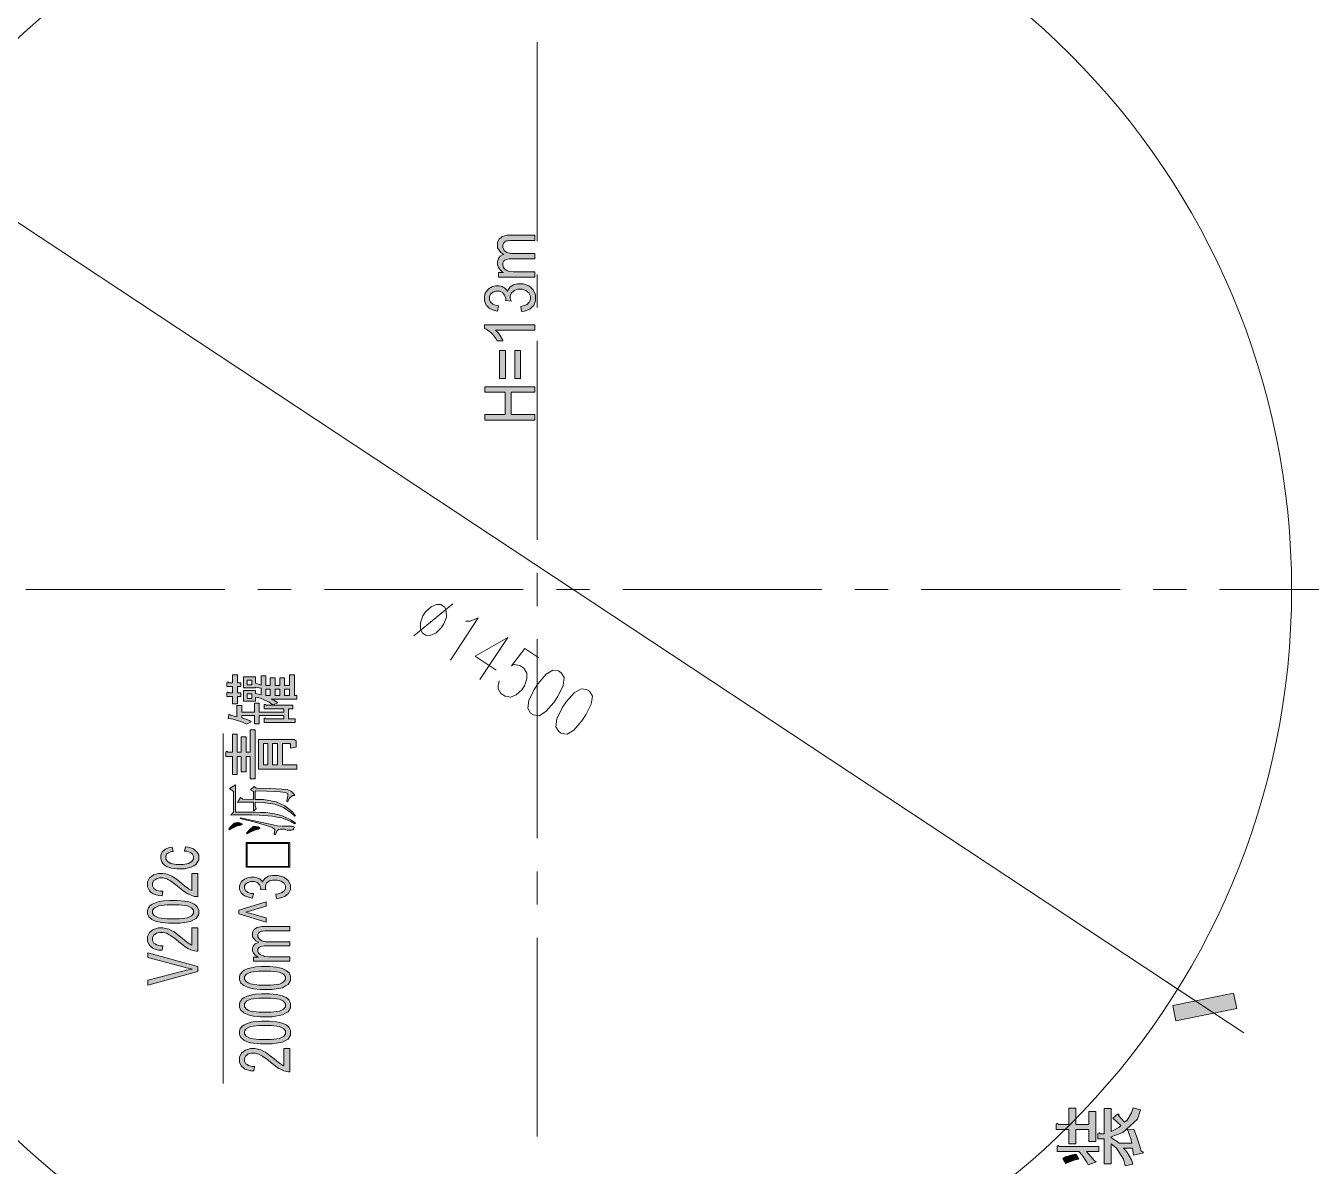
# Model space of a CAD drawing. Header units: millimetres. Extents: x 805 to 6044844, y 120 to 7887884.
# Drawn here: x 5979754 to 5992061, y 7836605 to 7847524 of the extents above; entities that cross this region are included whole.
import ezdxf

# ---------------------------------------------------------------- set-up
doc = ezdxf.new("R2010")
doc.units = ezdxf.units.MM

msp = doc.modelspace()

# ---------------------------------------------------------------- hatches: boundary and pattern name
h = msp.add_hatch(color=0)
h.dxf.hatch_style = 2
h.paths.add_polyline_path([(5984627, 7845117), (5984280, 7845117), (5984280, 7845162), (5984328, 7845162), (5984316, 7845169), (5984295, 7845187), (5984287, 7845199), (5984280, 7845210), (5984272, 7845237), (5984272, 7845252), (5984272, 7845268), (5984280, 7845295), (5984288, 7845305), (5984296, 7845316), (5984318, 7845331), (5984332, 7845335), (5984302, 7845353), (5984272, 7845398), (5984272, 7845427), (5984272, 7845449), (5984286, 7845482), (5984301, 7845494), (5984315, 7845506), (5984359, 7845518), (5984389, 7845518), (5984627, 7845518), (5984627, 7845467), (5984408, 7845467), (5984390, 7845467), (5984365, 7845465), (5984357, 7845463), (5984349, 7845460), (5984337, 7845451), (5984332, 7845445), (5984327, 7845438), (5984323, 7845424), (5984323, 7845415), (5984323, 7845399), (5984335, 7845373), (5984347, 7845363), (5984359, 7845353), (5984398, 7845343), (5984425, 7845343), (5984627, 7845343), (5984627, 7845292), (5984401, 7845292), (5984382, 7845292), (5984352, 7845287), (5984342, 7845280), (5984332, 7845274), (5984323, 7845254), (5984323, 7845240), (5984323, 7845230), (5984329, 7845210), (5984335, 7845201), (5984342, 7845193), (5984361, 7845179), (5984374, 7845175), (5984386, 7845171), (5984423, 7845167), (5984447, 7845167), (5984627, 7845167)])
h = msp.add_hatch(color=0)
h.dxf.hatch_style = 2
h.paths.add_polyline_path([(5984500, 7844787), (5984493, 7844837), (5984517, 7844842), (5984553, 7844856), (5984565, 7844866), (5984575, 7844877), (5984587, 7844902), (5984587, 7844917), (5984587, 7844934), (5984572, 7844965), (5984558, 7844977), (5984543, 7844989), (5984508, 7845001), (5984486, 7845001), (5984466, 7845001), (5984433, 7844990), (5984420, 7844978), (5984406, 7844967), (5984393, 7844939), (5984393, 7844921), (5984393, 7844914), (5984397, 7844896), (5984400, 7844886), (5984348, 7844892), (5984348, 7844894), (5984349, 7844898), (5984349, 7844900), (5984349, 7844916), (5984339, 7844944), (5984329, 7844957), (5984319, 7844970), (5984289, 7844983), (5984269, 7844983), (5984253, 7844983), (5984226, 7844973), (5984215, 7844964), (5984205, 7844954), (5984194, 7844931), (5984194, 7844916), (5984194, 7844901), (5984205, 7844877), (5984216, 7844867), (5984227, 7844858), (5984259, 7844845), (5984280, 7844842), (5984270, 7844792), (5984240, 7844797), (5984194, 7844817), (5984178, 7844834), (5984162, 7844850), (5984145, 7844890), (5984145, 7844915), (5984145, 7844931), (5984154, 7844962), (5984162, 7844976), (5984171, 7844990), (5984194, 7845012), (5984208, 7845019), (5984223, 7845026), (5984254, 7845034), (5984270, 7845034), (5984286, 7845034), (5984314, 7845027), (5984326, 7845020), (5984339, 7845013), (5984360, 7844992), (5984367, 7844978), (5984372, 7844996), (5984392, 7845024), (5984408, 7845034), (5984423, 7845044), (5984462, 7845054), (5984485, 7845054), (5984517, 7845054), (5984570, 7845034), (5984592, 7845015), (5984613, 7844996), (5984635, 7844946), (5984635, 7844917), (5984635, 7844890), (5984617, 7844845), (5984598, 7844828), (5984579, 7844810), (5984530, 7844790)])
h = msp.add_hatch(color=0)
h.dxf.hatch_style = 2
h.paths.add_polyline_path([(5984627, 7844659), (5984627, 7844608), (5984252, 7844608), (5984262, 7844600), (5984282, 7844576), (5984293, 7844561), (5984303, 7844546), (5984318, 7844520), (5984323, 7844508), (5984266, 7844508), (5984254, 7844529), (5984226, 7844566), (5984210, 7844582), (5984193, 7844597), (5984161, 7844620), (5984145, 7844626), (5984145, 7844659)])
h = msp.add_hatch(color=0)
h.dxf.hatch_style = 2
h.paths.add_polyline_path([(5984346, 7844414), (5984346, 7844146), (5984290, 7844146), (5984290, 7844414)])
h = msp.add_hatch(color=0)
h.dxf.hatch_style = 2
h.paths.add_polyline_path([(5984491, 7844414), (5984491, 7844146), (5984436, 7844146), (5984436, 7844414)])
h = msp.add_hatch(color=0)
h.dxf.hatch_style = 2
h.paths.add_polyline_path([(5984627, 7843748), (5984148, 7843748), (5984148, 7843802), (5984345, 7843802), (5984345, 7844015), (5984148, 7844015), (5984148, 7844068), (5984627, 7844068), (5984627, 7844015), (5984401, 7844015), (5984401, 7843802), (5984627, 7843802)])
h = msp.add_hatch(color=0)
h.dxf.hatch_style = 2
h.paths.add_polyline_path([(5981679, 7841199), (5981679, 7841232), (5981681, 7841240), (5981690, 7841241), (5981697, 7841234), (5981735, 7841234), (5981735, 7841308), (5981782, 7841308), (5981782, 7841234), (5981814, 7841234), (5981814, 7841199), (5981782, 7841199), (5981782, 7841136), (5981814, 7841136), (5981814, 7841101), (5981782, 7841101), (5981782, 7841033), (5981735, 7841033), (5981735, 7841101), (5981679, 7841101), (5981679, 7841134), (5981681, 7841142), (5981690, 7841143), (5981697, 7841136), (5981735, 7841136), (5981735, 7841199)])
h = msp.add_hatch(color=0)
h.paths.add_polyline_path([(5982121, 7841021), (5982085, 7841048), (5982001, 7841086), (5981955, 7841097), (5981955, 7841056), (5981838, 7841056), (5981838, 7841158), (5981955, 7841158), (5981955, 7841132), (5982007, 7841117), (5982007, 7841181), (5981955, 7841193), (5981955, 7841185), (5981838, 7841185), (5981838, 7841289), (5981955, 7841289), (5981955, 7841230), (5982007, 7841212), (5982007, 7841300), (5982054, 7841300), (5982054, 7841207), (5982095, 7841207), (5982095, 7841281), (5982142, 7841281), (5982142, 7841207), (5982186, 7841207), (5982186, 7841281), (5982232, 7841281), (5982232, 7841207), (5982279, 7841207), (5982279, 7841310), (5982326, 7841310), (5982326, 7841113), (5982349, 7841113), (5982349, 7841078), (5982104, 7841078), (5982123, 7841069), (5982155, 7841051), (5982168, 7841041)])
h.paths.add_polyline_path([(5982232, 7841172), (5982232, 7841113), (5982279, 7841113), (5982279, 7841172)])
h.paths.add_polyline_path([(5982142, 7841172), (5982142, 7841113), (5982186, 7841113), (5982186, 7841172)])
h.paths.add_polyline_path([(5982054, 7841172), (5982054, 7841113), (5982095, 7841113), (5982095, 7841172)])
h.paths.add_polyline_path([(5981873, 7841260), (5981873, 7841214), (5981919, 7841214), (5981919, 7841260)])
h.paths.add_polyline_path([(5981873, 7841129), (5981873, 7841084), (5981919, 7841084), (5981919, 7841129)])
h = msp.add_hatch(color=0)
h.dxf.hatch_style = 2
h.paths.add_polyline_path([(5981776, 7840908), (5981776, 7841017), (5981823, 7841017), (5981823, 7840953), (5981943, 7840953), (5981943, 7841038), (5981990, 7841038), (5981990, 7840953), (5982224, 7840953), (5982224, 7840984), (5982036, 7840984), (5982036, 7841017), (5982038, 7841025), (5982048, 7841026), (5982057, 7841019), (5982311, 7841019), (5982311, 7840984), (5982270, 7840984), (5982270, 7840888), (5982332, 7840888), (5982332, 7840853), (5982036, 7840853), (5982036, 7840886), (5982038, 7840894), (5982047, 7840895), (5982054, 7840888), (5982224, 7840888), (5982224, 7840919), (5981990, 7840919), (5981990, 7840839), (5981943, 7840839), (5981943, 7840919), (5981823, 7840919), (5981823, 7840898), (5981851, 7840889), (5981895, 7840871), (5981911, 7840861), (5981867, 7840837), (5981828, 7840857), (5981740, 7840884), (5981691, 7840890), (5981700, 7840927), (5981703, 7840930), (5981711, 7840928), (5981715, 7840923)])
h = msp.add_hatch(color=0)
h.dxf.hatch_style = 2
h.paths.add_polyline_path([(5981671, 7840566), (5981672, 7840574), (5981681, 7840576), (5981689, 7840569), (5981732, 7840569), (5981732, 7840740), (5981779, 7840740), (5981779, 7840569), (5981817, 7840569), (5981817, 7840716), (5981864, 7840716), (5981864, 7840569), (5981902, 7840569), (5981902, 7840782), (5981949, 7840782), (5981949, 7840315), (5981902, 7840315), (5981902, 7840528), (5981864, 7840528), (5981864, 7840380), (5981817, 7840380), (5981817, 7840528), (5981779, 7840528), (5981779, 7840356), (5981732, 7840356), (5981732, 7840528), (5981671, 7840528)])
h = msp.add_hatch(color=0)
h.paths.add_polyline_path([(5982288, 7840642), (5982288, 7840646), (5982282, 7840651), (5982276, 7840651), (5982212, 7840651), (5982212, 7840448), (5982349, 7840448), (5982349, 7840407), (5981984, 7840407), (5981984, 7840691), (5982306, 7840691), (5982325, 7840691), (5982343, 7840677), (5982343, 7840663), (5982343, 7840617), (5982288, 7840609)])
h.paths.add_polyline_path([(5982165, 7840651), (5982118, 7840651), (5982118, 7840448), (5982165, 7840448)])
h.paths.add_polyline_path([(5982072, 7840651), (5982030, 7840651), (5982030, 7840448), (5982072, 7840448)])
h = msp.add_hatch(color=0)
h.dxf.hatch_style = 2
h.paths.add_polyline_path([(5981718, 7839966), (5981744, 7839995), (5981744, 7840194), (5981706, 7840220), (5981762, 7840255), (5981762, 7839995), (5981835, 7839995), (5981954, 7839994), (5982001, 7839992), (5982048, 7839991), (5982136, 7839979), (5982177, 7839969), (5982218, 7839958), (5982298, 7839919), (5982338, 7839889), (5982329, 7839883), (5982291, 7839906), (5982207, 7839939), (5982161, 7839948), (5982115, 7839957), (5981993, 7839967), (5981918, 7839968), (5981843, 7839968), (5981742, 7839968)])
h = msp.add_hatch(color=0)
h.dxf.hatch_style = 2
h.paths.add_polyline_path([(5981934, 7840008), (5981934, 7840089), (5981875, 7840090), (5981799, 7840089), (5981782, 7840087), (5981811, 7840134), (5981831, 7840118), (5981934, 7840116), (5981934, 7840194), (5981905, 7840208), (5981942, 7840241), (5981960, 7840225), (5982099, 7840221), (5982257, 7840211), (5982276, 7840203), (5982296, 7840196), (5982322, 7840171), (5982329, 7840155), (5982307, 7840154), (5982275, 7840125), (5982264, 7840098), (5982253, 7840098), (5982257, 7840119), (5982262, 7840151), (5982263, 7840160), (5982264, 7840170), (5982240, 7840183), (5982215, 7840186), (5982190, 7840189), (5982058, 7840195), (5981952, 7840198), (5981952, 7840116), (5982030, 7840115), (5982151, 7840095), (5982193, 7840075), (5982234, 7840056), (5982307, 7839999), (5982338, 7839961), (5982329, 7839956), (5982296, 7839989), (5982221, 7840038), (5982180, 7840054), (5982139, 7840071), (5982025, 7840088), (5981952, 7840089), (5981952, 7840075), (5981952, 7840062), (5981956, 7840037), (5981960, 7840026)])
h = msp.add_hatch(color=0)
h.dxf.hatch_style = 2
h.paths.add_polyline_path([(5981700, 7839832), (5981719, 7839858), (5981748, 7839888), (5981757, 7839891), (5981766, 7839894), (5981779, 7839897), (5981782, 7839897), (5981789, 7839897), (5981804, 7839893), (5981811, 7839890), (5981818, 7839886), (5981825, 7839882), (5981825, 7839877), (5981813, 7839871), (5981799, 7839868), (5981779, 7839863), (5981732, 7839843), (5981706, 7839827)])
h = msp.add_hatch(color=0)
h.dxf.hatch_style = 2
h.paths.add_polyline_path([(5981811, 7839942), (5981956, 7839910), (5982122, 7839873), (5982143, 7839868), (5982165, 7839864), (5982212, 7839860), (5982238, 7839860), (5982264, 7839860), (5982299, 7839860), (5982307, 7839859), (5982315, 7839859), (5982323, 7839854), (5982323, 7839850), (5982323, 7839847), (5982320, 7839838), (5982316, 7839833), (5982312, 7839827), (5982298, 7839822), (5982288, 7839822), (5982279, 7839822), (5982257, 7839824), (5982244, 7839827), (5982230, 7839831), (5982208, 7839833), (5982200, 7839833), (5982190, 7839833), (5982174, 7839829), (5982168, 7839823), (5982162, 7839818), (5982151, 7839798), (5982145, 7839782), (5982133, 7839782), (5982136, 7839802), (5982138, 7839825), (5982137, 7839829), (5982137, 7839832), (5982124, 7839842), (5982113, 7839849), (5982101, 7839855), (5981949, 7839898), (5981808, 7839934)])
h = msp.add_hatch(color=0)
h.dxf.hatch_style = 2
h.paths.add_polyline_path([(5981869, 7839793), (5981893, 7839824), (5981931, 7839856), (5981945, 7839857), (5981958, 7839857), (5981978, 7839855), (5981984, 7839851), (5981990, 7839847), (5981996, 7839843), (5981996, 7839839), (5981981, 7839833), (5981966, 7839830), (5981947, 7839824), (5981902, 7839804), (5981875, 7839788)])
h = msp.add_hatch(color=0)
h.dxf.hatch_style = 2
h.paths.add_polyline_path([(5981274, 7839622), (5981282, 7839663), (5981312, 7839660), (5981359, 7839643), (5981375, 7839629), (5981392, 7839615), (5981410, 7839582), (5981410, 7839562), (5981410, 7839537), (5981386, 7839497), (5981363, 7839482), (5981339, 7839467), (5981273, 7839452), (5981229, 7839452), (5981201, 7839452), (5981151, 7839458), (5981130, 7839465), (5981109, 7839471), (5981078, 7839491), (5981067, 7839504), (5981056, 7839518), (5981046, 7839547), (5981046, 7839562), (5981046, 7839582), (5981060, 7839614), (5981075, 7839627), (5981089, 7839640), (5981130, 7839656), (5981156, 7839659), (5981165, 7839619), (5981148, 7839617), (5981121, 7839606), (5981112, 7839599), (5981103, 7839592), (5981094, 7839574), (5981094, 7839564), (5981094, 7839548), (5981111, 7839523), (5981126, 7839513), (5981142, 7839504), (5981193, 7839494), (5981228, 7839494), (5981262, 7839494), (5981313, 7839503), (5981329, 7839513), (5981345, 7839522), (5981361, 7839547), (5981361, 7839562), (5981361, 7839574), (5981350, 7839594), (5981340, 7839602), (5981329, 7839610), (5981296, 7839620)])
h = msp.add_hatch(color=0)
h.paths.add_polyline_path([(5982282, 7839469), (5981863, 7839469), (5981863, 7839703), (5982282, 7839703)])
h.paths.add_polyline_path([(5982271, 7839476), (5982271, 7839696), (5981874, 7839696), (5981874, 7839476)])
h = msp.add_hatch(color=0)
h.dxf.hatch_style = 2
h.paths.add_polyline_path([(5981345, 7839408), (5981401, 7839408), (5981401, 7839187), (5981391, 7839186), (5981370, 7839189), (5981361, 7839191), (5981345, 7839196), (5981312, 7839209), (5981297, 7839218), (5981281, 7839228), (5981245, 7839255), (5981224, 7839273), (5981192, 7839300), (5981141, 7839336), (5981122, 7839346), (5981104, 7839356), (5981068, 7839366), (5981052, 7839366), (5981034, 7839366), (5981005, 7839357), (5980993, 7839348), (5980981, 7839340), (5980969, 7839317), (5980969, 7839303), (5980969, 7839288), (5980981, 7839264), (5980994, 7839255), (5981007, 7839246), (5981042, 7839237), (5981065, 7839237), (5981059, 7839194), (5981025, 7839196), (5980973, 7839213), (5980955, 7839227), (5980938, 7839241), (5980920, 7839279), (5980920, 7839303), (5980920, 7839327), (5980939, 7839366), (5980958, 7839380), (5980977, 7839394), (5981025, 7839408), (5981053, 7839408), (5981068, 7839408), (5981096, 7839404), (5981109, 7839400), (5981123, 7839395), (5981153, 7839382), (5981169, 7839372), (5981184, 7839363), (5981226, 7839331), (5981253, 7839309), (5981275, 7839290), (5981305, 7839267), (5981313, 7839261), (5981321, 7839256), (5981337, 7839247), (5981345, 7839244)])
h = msp.add_hatch(color=0)
h.dxf.hatch_style = 2
h.paths.add_polyline_path([(5982155, 7839169), (5982147, 7839211), (5982172, 7839214), (5982208, 7839226), (5982219, 7839234), (5982230, 7839243), (5982241, 7839264), (5982241, 7839276), (5982241, 7839291), (5982227, 7839315), (5982212, 7839325), (5982198, 7839335), (5982162, 7839345), (5982141, 7839345), (5982121, 7839345), (5982087, 7839336), (5982074, 7839327), (5982061, 7839318), (5982048, 7839294), (5982048, 7839279), (5982048, 7839274), (5982051, 7839259), (5982055, 7839251), (5982003, 7839255), (5982003, 7839257), (5982004, 7839261), (5982004, 7839275), (5981993, 7839299), (5981984, 7839309), (5981974, 7839320), (5981944, 7839330), (5981924, 7839330), (5981908, 7839330), (5981881, 7839322), (5981870, 7839315), (5981859, 7839307), (5981849, 7839288), (5981849, 7839275), (5981849, 7839263), (5981860, 7839243), (5981871, 7839235), (5981881, 7839227), (5981913, 7839217), (5981935, 7839215), (5981925, 7839173), (5981895, 7839177), (5981849, 7839194), (5981833, 7839208), (5981816, 7839221), (5981800, 7839254), (5981800, 7839274), (5981800, 7839288), (5981809, 7839313), (5981817, 7839325), (5981825, 7839336), (5981849, 7839354), (5981863, 7839361), (5981877, 7839366), (5981909, 7839372), (5981925, 7839372), (5981940, 7839372), (5981969, 7839366), (5981981, 7839361), (5981994, 7839355), (5982014, 7839337), (5982022, 7839326), (5982027, 7839341), (5982047, 7839364), (5982063, 7839372), (5982078, 7839381), (5982117, 7839389), (5982140, 7839389), (5982172, 7839389), (5982225, 7839373), (5982247, 7839357), (5982268, 7839341), (5982290, 7839300), (5982290, 7839276), (5982290, 7839254), (5982271, 7839217), (5982253, 7839203), (5982234, 7839188), (5982185, 7839171)])
h = msp.add_hatch(color=0)
h.paths.add_polyline_path([(5981165, 7838931), (5981122, 7838931), (5981054, 7838937), (5981028, 7838944), (5981002, 7838949), (5980962, 7838968), (5980948, 7838980), (5980934, 7838992), (5980920, 7839022), (5980920, 7839041), (5980920, 7839054), (5980928, 7839078), (5980935, 7839088), (5980943, 7839098), (5980966, 7839115), (5980980, 7839122), (5980995, 7839128), (5981031, 7839139), (5981052, 7839143), (5981072, 7839146), (5981129, 7839150), (5981165, 7839150), (5981207, 7839150), (5981275, 7839144), (5981302, 7839138), (5981327, 7839132), (5981368, 7839114), (5981382, 7839101), (5981396, 7839089), (5981410, 7839059), (5981410, 7839041), (5981410, 7839017), (5981385, 7838978), (5981360, 7838964), (5981330, 7838948), (5981232, 7838931)])
h.paths.add_polyline_path([(5981165, 7838974), (5981224, 7838974), (5981303, 7838983), (5981323, 7838993), (5981342, 7839003), (5981361, 7839026), (5981361, 7839041), (5981361, 7839055), (5981342, 7839079), (5981322, 7839088), (5981303, 7839098), (5981224, 7839108), (5981165, 7839108), (5981106, 7839108), (5981027, 7839098), (5981008, 7839088), (5980988, 7839079), (5980969, 7839055), (5980969, 7839040), (5980969, 7839026), (5980986, 7839003), (5981003, 7838995), (5981025, 7838984), (5981106, 7838974)])
h = msp.add_hatch(color=0)
h.dxf.hatch_style = 2
h.paths.add_polyline_path([(5982057, 7838984), (5982057, 7838942), (5981794, 7839023), (5981794, 7839056), (5982057, 7839137), (5982057, 7839096), (5981862, 7839039)])
h = msp.add_hatch(color=0)
h.dxf.hatch_style = 2
h.paths.add_polyline_path([(5982282, 7838569), (5981934, 7838569), (5981934, 7838606), (5981983, 7838606), (5981970, 7838612), (5981950, 7838627), (5981942, 7838637), (5981934, 7838646), (5981926, 7838668), (5981926, 7838680), (5981926, 7838694), (5981934, 7838716), (5981942, 7838725), (5981950, 7838733), (5981973, 7838745), (5981987, 7838749), (5981957, 7838763), (5981926, 7838801), (5981926, 7838824), (5981926, 7838842), (5981941, 7838870), (5981955, 7838880), (5981969, 7838890), (5982014, 7838900), (5982043, 7838900), (5982282, 7838900), (5982282, 7838858), (5982063, 7838858), (5982045, 7838858), (5982020, 7838856), (5982012, 7838854), (5982004, 7838852), (5981992, 7838845), (5981987, 7838839), (5981982, 7838835), (5981977, 7838822), (5981977, 7838815), (5981977, 7838802), (5981990, 7838781), (5982002, 7838772), (5982014, 7838764), (5982053, 7838755), (5982080, 7838755), (5982282, 7838755), (5982282, 7838714), (5982056, 7838714), (5982036, 7838714), (5982007, 7838709), (5981997, 7838704), (5981987, 7838699), (5981977, 7838683), (5981977, 7838671), (5981977, 7838662), (5981984, 7838646), (5981990, 7838639), (5981997, 7838632), (5982016, 7838621), (5982029, 7838618), (5982041, 7838614), (5982078, 7838611), (5982101, 7838611), (5982282, 7838611)])
h = msp.add_hatch(color=0)
h.dxf.hatch_style = 2
h.paths.add_polyline_path([(5981345, 7838887), (5981401, 7838887), (5981401, 7838665), (5981391, 7838665), (5981370, 7838667), (5981361, 7838670), (5981345, 7838674), (5981312, 7838688), (5981297, 7838697), (5981281, 7838706), (5981245, 7838733), (5981224, 7838751), (5981192, 7838778), (5981141, 7838815), (5981122, 7838825), (5981104, 7838835), (5981068, 7838844), (5981052, 7838844), (5981034, 7838844), (5981005, 7838836), (5980993, 7838827), (5980981, 7838818), (5980969, 7838795), (5980969, 7838781), (5980969, 7838766), (5980981, 7838742), (5980994, 7838733), (5981007, 7838725), (5981042, 7838715), (5981065, 7838715), (5981059, 7838673), (5981025, 7838675), (5980973, 7838691), (5980955, 7838706), (5980938, 7838720), (5980920, 7838758), (5980920, 7838782), (5980920, 7838806), (5980939, 7838844), (5980958, 7838858), (5980977, 7838873), (5981025, 7838887), (5981053, 7838887), (5981068, 7838887), (5981096, 7838882), (5981109, 7838878), (5981123, 7838874), (5981153, 7838860), (5981169, 7838851), (5981184, 7838842), (5981226, 7838809), (5981253, 7838787), (5981275, 7838769), (5981305, 7838745), (5981313, 7838740), (5981321, 7838735), (5981337, 7838726), (5981345, 7838722)])
h = msp.add_hatch(color=0)
h.dxf.hatch_style = 2
h.paths.add_polyline_path([(5981401, 7838470), (5980922, 7838340), (5980922, 7838388), (5981271, 7838476), (5981291, 7838481), (5981331, 7838489), (5981349, 7838493), (5981330, 7838497), (5981290, 7838506), (5981271, 7838511), (5980922, 7838602), (5980922, 7838647), (5981401, 7838516)])
h = msp.add_hatch(color=0)
h.paths.add_polyline_path([(5982045, 7838297), (5982003, 7838297), (5981934, 7838303), (5981908, 7838310), (5981882, 7838316), (5981842, 7838334), (5981828, 7838346), (5981814, 7838358), (5981800, 7838389), (5981800, 7838407), (5981800, 7838420), (5981808, 7838444), (5981816, 7838454), (5981824, 7838464), (5981846, 7838481), (5981861, 7838488), (5981875, 7838494), (5981911, 7838505), (5981932, 7838509), (5981953, 7838513), (5982010, 7838516), (5982045, 7838516), (5982088, 7838516), (5982156, 7838510), (5982182, 7838504), (5982208, 7838498), (5982248, 7838480), (5982262, 7838467), (5982276, 7838456), (5982290, 7838425), (5982290, 7838407), (5982290, 7838383), (5982266, 7838345), (5982241, 7838331), (5982211, 7838314), (5982113, 7838297)])
h.paths.add_polyline_path([(5982045, 7838340), (5982105, 7838340), (5982183, 7838349), (5982203, 7838359), (5982223, 7838369), (5982242, 7838392), (5982242, 7838407), (5982242, 7838421), (5982222, 7838445), (5982203, 7838455), (5982183, 7838464), (5982105, 7838474), (5982045, 7838474), (5981986, 7838474), (5981908, 7838464), (5981888, 7838455), (5981869, 7838445), (5981849, 7838421), (5981849, 7838406), (5981849, 7838392), (5981866, 7838369), (5981883, 7838361), (5981905, 7838350), (5981986, 7838340)])
h = msp.add_hatch(color=0)
h.paths.add_polyline_path([(5982045, 7838037), (5982003, 7838037), (5981934, 7838043), (5981908, 7838049), (5981882, 7838055), (5981842, 7838073), (5981828, 7838085), (5981814, 7838097), (5981800, 7838128), (5981800, 7838146), (5981800, 7838159), (5981808, 7838183), (5981816, 7838193), (5981824, 7838204), (5981846, 7838221), (5981861, 7838227), (5981875, 7838233), (5981911, 7838244), (5981932, 7838248), (5981953, 7838252), (5982010, 7838255), (5982045, 7838255), (5982088, 7838255), (5982156, 7838250), (5982182, 7838243), (5982208, 7838237), (5982248, 7838219), (5982262, 7838207), (5982276, 7838195), (5982290, 7838164), (5982290, 7838146), (5982290, 7838122), (5982266, 7838084), (5982241, 7838070), (5982211, 7838053), (5982113, 7838037)])
h.paths.add_polyline_path([(5982045, 7838079), (5982105, 7838079), (5982183, 7838089), (5982203, 7838098), (5982223, 7838108), (5982242, 7838132), (5982242, 7838146), (5982242, 7838160), (5982222, 7838184), (5982203, 7838194), (5982183, 7838203), (5982105, 7838213), (5982045, 7838213), (5981986, 7838213), (5981908, 7838203), (5981888, 7838194), (5981869, 7838184), (5981849, 7838160), (5981849, 7838145), (5981849, 7838132), (5981866, 7838109), (5981883, 7838100), (5981905, 7838090), (5981986, 7838079)])
h = msp.add_hatch(color=0)
h.dxf.hatch_style = 2
h.paths.add_polyline_path([(5990766, 7837997), (5990736, 7838144), (5991318, 7838263), (5991348, 7838116)])
h = msp.add_hatch(color=0)
h.paths.add_polyline_path([(5982045, 7837776), (5982003, 7837776), (5981934, 7837782), (5981908, 7837788), (5981882, 7837794), (5981842, 7837813), (5981828, 7837825), (5981814, 7837837), (5981800, 7837867), (5981800, 7837885), (5981800, 7837899), (5981808, 7837923), (5981816, 7837933), (5981824, 7837943), (5981846, 7837960), (5981861, 7837966), (5981875, 7837973), (5981911, 7837983), (5981932, 7837987), (5981953, 7837991), (5982010, 7837995), (5982045, 7837995), (5982088, 7837995), (5982156, 7837989), (5982182, 7837982), (5982208, 7837976), (5982248, 7837958), (5982262, 7837946), (5982276, 7837934), (5982290, 7837904), (5982290, 7837885), (5982290, 7837861), (5982266, 7837823), (5982241, 7837809), (5982211, 7837792), (5982113, 7837776)])
h.paths.add_polyline_path([(5982045, 7837818), (5982105, 7837818), (5982183, 7837828), (5982203, 7837837), (5982223, 7837847), (5982242, 7837871), (5982242, 7837885), (5982242, 7837900), (5982222, 7837923), (5982203, 7837933), (5982183, 7837943), (5982105, 7837952), (5982045, 7837952), (5981986, 7837952), (5981908, 7837943), (5981888, 7837933), (5981869, 7837923), (5981849, 7837899), (5981849, 7837885), (5981849, 7837871), (5981866, 7837848), (5981883, 7837840), (5981905, 7837829), (5981986, 7837818)])
h = msp.add_hatch(color=0)
h.dxf.hatch_style = 2
h.paths.add_polyline_path([(5982225, 7837732), (5982282, 7837732), (5982282, 7837510), (5982271, 7837510), (5982251, 7837512), (5982241, 7837515), (5982225, 7837519), (5982193, 7837533), (5982177, 7837542), (5982162, 7837551), (5982125, 7837578), (5982105, 7837596), (5982073, 7837623), (5982022, 7837660), (5982003, 7837669), (5981984, 7837679), (5981949, 7837689), (5981932, 7837689), (5981915, 7837689), (5981885, 7837680), (5981873, 7837672), (5981861, 7837662), (5981849, 7837640), (5981849, 7837626), (5981849, 7837611), (5981862, 7837587), (5981875, 7837578), (5981887, 7837569), (5981923, 7837560), (5981945, 7837560), (5981939, 7837518), (5981905, 7837520), (5981853, 7837536), (5981836, 7837550), (5981818, 7837565), (5981800, 7837603), (5981800, 7837627), (5981800, 7837651), (5981820, 7837689), (5981838, 7837703), (5981858, 7837717), (5981905, 7837731), (5981933, 7837731), (5981948, 7837731), (5981976, 7837727), (5981990, 7837723), (5982004, 7837719), (5982033, 7837705), (5982049, 7837696), (5982064, 7837686), (5982106, 7837654), (5982133, 7837632), (5982155, 7837614), (5982186, 7837590), (5982194, 7837585), (5982202, 7837579), (5982217, 7837571), (5982225, 7837567)])
h = msp.add_hatch(color=0)
h.dxf.hatch_style = 2
h.paths.add_polyline_path([(5989620, 7837004), (5989622, 7837014), (5989632, 7837015), (5989641, 7837006), (5989741, 7837006), (5989741, 7837162), (5989807, 7837162), (5989807, 7837006), (5989933, 7837006), (5989933, 7837130), (5989999, 7837130), (5989999, 7836841), (5989933, 7836841), (5989933, 7836958), (5989807, 7836958), (5989807, 7836819), (5989741, 7836819), (5989741, 7836958), (5989620, 7836958)])
h = msp.add_hatch(color=0)
h.dxf.hatch_style = 2
h.paths.add_polyline_path([(5990363, 7836960), (5990388, 7836894), (5990422, 7836788), (5990433, 7836746), (5990448, 7836743), (5990454, 7836735), (5990443, 7836731), (5990360, 7836712), (5990350, 7836778), (5990263, 7836778), (5990294, 7836744), (5990339, 7836667), (5990353, 7836625), (5990280, 7836610), (5990263, 7836672), (5990195, 7836778), (5990145, 7836821), (5990145, 7836629), (5990078, 7836629), (5990078, 7836868), (5990019, 7836868), (5990019, 7836914), (5990021, 7836923), (5990031, 7836925), (5990040, 7836916), (5990078, 7836916), (5990078, 7837157), (5990145, 7837157), (5990145, 7836938), (5990172, 7836949), (5990219, 7836977), (5990238, 7836994), (5990162, 7837065), (5990207, 7837104), (5990215, 7837105), (5990221, 7837098), (5990217, 7837091), (5990273, 7837026), (5990299, 7837045), (5990340, 7837115), (5990356, 7837164), (5990426, 7837145), (5990396, 7837056), (5990256, 7836927), (5990145, 7836887), (5990145, 7836880), (5990163, 7836869), (5990202, 7836842), (5990221, 7836826), (5990343, 7836826), (5990336, 7836858), (5990315, 7836923), (5990301, 7836958)])
h = msp.add_hatch(color=0)
h.dxf.hatch_style = 2
h.paths.add_polyline_path([(5989985, 7836656), (5989997, 7836655), (5990002, 7836649), (5989995, 7836644), (5989926, 7836618), (5989913, 7836645), (5989868, 7836710), (5989835, 7836746), (5989627, 7836746), (5989627, 7836793), (5989629, 7836802), (5989639, 7836803), (5989648, 7836795), (5990026, 7836795), (5990026, 7836746), (5989908, 7836746), (5989933, 7836721), (5989971, 7836676)])
h = msp.add_hatch(color=0)
h.dxf.hatch_style = 2
h.paths.add_polyline_path([(5989682, 7836678), (5989709, 7836694), (5989771, 7836715), (5989807, 7836720), (5989835, 7836673), (5989802, 7836665), (5989740, 7836644), (5989710, 7836632)])

# ---------------------------------------------------------------- linework, layer by layer
at = {"color": 0, "lineweight": 0}
for points in [[(5984651, 7845460), (5984651, 7847365)], [(5991039, 7838132), (5978948, 7846122)], [(5984651, 7844825), (5984651, 7845143)], [(5984651, 7842603), (5984651, 7844508)], [(5984651, 7841968), (5984651, 7842285)], [(5979755, 7842127), (5981660, 7842127)], [(5981977, 7842127), (5982295, 7842127)], [(5982613, 7842127), (5984517, 7842127)], [(5984835, 7842127), (5985152, 7842127)], [(5985469, 7842127), (5987375, 7842127)], [(5987692, 7842127), (5988010, 7842127)], [(5988327, 7842127), (5990232, 7842127)], [(5990549, 7842127), (5990867, 7842127)], [(5991184, 7842127), (5992934, 7842127)], [(5983844, 7841988), (5983469, 7841683)], [(5983968, 7841823), (5984008, 7841824), (5984086, 7841855), (5983819, 7841451)], [(5984369, 7841668), (5984056, 7841488), (5984259, 7841354)], [(5984369, 7841668), (5984102, 7841264)], [(5984651, 7839745), (5984651, 7841651)], [(5984666, 7841472), (5984531, 7841561), (5984403, 7841397), (5984429, 7841407), (5984483, 7841400), (5984523, 7841373), (5984551, 7841327), (5984552, 7841271), (5984528, 7841204), (5984502, 7841166), (5984450, 7841117), (5984398, 7841096), (5984345, 7841104), (5984304, 7841130), (5984277, 7841176), (5984276, 7841205), (5984288, 7841252)], [(5981644, 7837398), (5981644, 7840748)], [(5984651, 7839110), (5984651, 7839428)], [(5984651, 7836889), (5984651, 7838793)], [(5990666, 7838378), (5991417, 7837882)]]:
    msp.add_lwpolyline(points, dxfattribs=at)
for points in [[(5984627, 7845117), (5984280, 7845117), (5984280, 7845162), (5984328, 7845162), (5984316, 7845169), (5984295, 7845187), (5984287, 7845199), (5984280, 7845210), (5984272, 7845237), (5984272, 7845252), (5984272, 7845268), (5984280, 7845295), (5984288, 7845305), (5984296, 7845316), (5984318, 7845331), (5984332, 7845335), (5984302, 7845353), (5984272, 7845398), (5984272, 7845427), (5984272, 7845449), (5984286, 7845482), (5984301, 7845494), (5984315, 7845506), (5984359, 7845518), (5984389, 7845518), (5984627, 7845518), (5984627, 7845467), (5984408, 7845467), (5984390, 7845467), (5984365, 7845465), (5984357, 7845463), (5984349, 7845460), (5984337, 7845451), (5984332, 7845445), (5984327, 7845438), (5984323, 7845424), (5984323, 7845415), (5984323, 7845399), (5984335, 7845373), (5984347, 7845363), (5984359, 7845353), (5984398, 7845343), (5984425, 7845343), (5984627, 7845343), (5984627, 7845292), (5984401, 7845292), (5984382, 7845292), (5984352, 7845287), (5984342, 7845280), (5984332, 7845274), (5984323, 7845254), (5984323, 7845240), (5984323, 7845230), (5984329, 7845210), (5984335, 7845201), (5984342, 7845193), (5984361, 7845179), (5984374, 7845175), (5984386, 7845171), (5984423, 7845167), (5984447, 7845167), (5984627, 7845167)], [(5984500, 7844787), (5984493, 7844837), (5984517, 7844842), (5984553, 7844856), (5984565, 7844866), (5984575, 7844877), (5984587, 7844902), (5984587, 7844917), (5984587, 7844934), (5984572, 7844965), (5984558, 7844977), (5984543, 7844989), (5984508, 7845001), (5984486, 7845001), (5984466, 7845001), (5984433, 7844990), (5984420, 7844978), (5984406, 7844967), (5984393, 7844939), (5984393, 7844921), (5984393, 7844914), (5984397, 7844896), (5984400, 7844886), (5984348, 7844892), (5984348, 7844894), (5984349, 7844898), (5984349, 7844900), (5984349, 7844916), (5984339, 7844944), (5984329, 7844957), (5984319, 7844970), (5984289, 7844983), (5984269, 7844983), (5984253, 7844983), (5984226, 7844973), (5984215, 7844964), (5984205, 7844954), (5984194, 7844931), (5984194, 7844916), (5984194, 7844901), (5984205, 7844877), (5984216, 7844867), (5984227, 7844858), (5984259, 7844845), (5984280, 7844842), (5984270, 7844792), (5984240, 7844797), (5984194, 7844817), (5984178, 7844834), (5984162, 7844850), (5984145, 7844890), (5984145, 7844915), (5984145, 7844931), (5984154, 7844962), (5984162, 7844976), (5984171, 7844990), (5984194, 7845012), (5984208, 7845019), (5984223, 7845026), (5984254, 7845034), (5984270, 7845034), (5984286, 7845034), (5984314, 7845027), (5984326, 7845020), (5984339, 7845013), (5984360, 7844992), (5984367, 7844978), (5984372, 7844996), (5984392, 7845024), (5984408, 7845034), (5984423, 7845044), (5984462, 7845054), (5984485, 7845054), (5984517, 7845054), (5984570, 7845034), (5984592, 7845015), (5984613, 7844996), (5984635, 7844946), (5984635, 7844917), (5984635, 7844890), (5984617, 7844845), (5984598, 7844828), (5984579, 7844810), (5984530, 7844790)], [(5984627, 7844659), (5984627, 7844608), (5984252, 7844608), (5984262, 7844600), (5984282, 7844576), (5984293, 7844561), (5984303, 7844546), (5984318, 7844520), (5984323, 7844508), (5984266, 7844508), (5984254, 7844529), (5984226, 7844566), (5984210, 7844582), (5984193, 7844597), (5984161, 7844620), (5984145, 7844626), (5984145, 7844659)], [(5984346, 7844414), (5984346, 7844146), (5984290, 7844146), (5984290, 7844414)], [(5984491, 7844414), (5984491, 7844146), (5984436, 7844146), (5984436, 7844414)], [(5984627, 7843748), (5984148, 7843748), (5984148, 7843802), (5984345, 7843802), (5984345, 7844015), (5984148, 7844015), (5984148, 7844068), (5984627, 7844068), (5984627, 7844015), (5984401, 7844015), (5984401, 7843802), (5984627, 7843802)], [(5983726, 7841983), (5983686, 7841982), (5983634, 7841961), (5983582, 7841912), (5983556, 7841874), (5983532, 7841807), (5983533, 7841750), (5983548, 7841713), (5983588, 7841687), (5983628, 7841688), (5983680, 7841709), (5983732, 7841758), (5983757, 7841797), (5983782, 7841863), (5983780, 7841919), (5983766, 7841956)], [(5981679, 7841199), (5981679, 7841232), (5981681, 7841240), (5981690, 7841241), (5981697, 7841234), (5981735, 7841234), (5981735, 7841308), (5981782, 7841308), (5981782, 7841234), (5981814, 7841234), (5981814, 7841199), (5981782, 7841199), (5981782, 7841136), (5981814, 7841136), (5981814, 7841101), (5981782, 7841101), (5981782, 7841033), (5981735, 7841033), (5981735, 7841101), (5981679, 7841101), (5981679, 7841134), (5981681, 7841142), (5981690, 7841143), (5981697, 7841136), (5981735, 7841136), (5981735, 7841199)], [(5982121, 7841021), (5982085, 7841048), (5982001, 7841086), (5981955, 7841097), (5981955, 7841056), (5981838, 7841056), (5981838, 7841158), (5981955, 7841158), (5981955, 7841132), (5982007, 7841117), (5982007, 7841181), (5981955, 7841193), (5981955, 7841185), (5981838, 7841185), (5981838, 7841289), (5981955, 7841289), (5981955, 7841230), (5982007, 7841212), (5982007, 7841300), (5982054, 7841300), (5982054, 7841207), (5982095, 7841207), (5982095, 7841281), (5982142, 7841281), (5982142, 7841207), (5982186, 7841207), (5982186, 7841281), (5982232, 7841281), (5982232, 7841207), (5982279, 7841207), (5982279, 7841310), (5982326, 7841310), (5982326, 7841113), (5982349, 7841113), (5982349, 7841078), (5982104, 7841078), (5982123, 7841069), (5982155, 7841051), (5982168, 7841041)], [(5981873, 7841260), (5981873, 7841214), (5981919, 7841214), (5981919, 7841260)], [(5984854, 7841348), (5984801, 7841355), (5984736, 7841315), (5984659, 7841228), (5984621, 7841170), (5984571, 7841065), (5984560, 7840989), (5984587, 7840943), (5984615, 7840925), (5984668, 7840918), (5984733, 7840958), (5984810, 7841046), (5984848, 7841103), (5984898, 7841208), (5984909, 7841284), (5984881, 7841330)], [(5981873, 7841129), (5981873, 7841084), (5981919, 7841084), (5981919, 7841129)], [(5982054, 7841172), (5982054, 7841113), (5982095, 7841113), (5982095, 7841172)], [(5982142, 7841172), (5982142, 7841113), (5982186, 7841113), (5982186, 7841172)], [(5982232, 7841172), (5982232, 7841113), (5982279, 7841113), (5982279, 7841172)], [(5985124, 7841170), (5985071, 7841177), (5985006, 7841137), (5984929, 7841050), (5984890, 7840992), (5984840, 7840887), (5984829, 7840811), (5984857, 7840766), (5984884, 7840747), (5984937, 7840740), (5985002, 7840780), (5985079, 7840868), (5985117, 7840925), (5985167, 7841030), (5985179, 7841106), (5985151, 7841152)], [(5981776, 7840908), (5981776, 7841017), (5981823, 7841017), (5981823, 7840953), (5981943, 7840953), (5981943, 7841038), (5981990, 7841038), (5981990, 7840953), (5982224, 7840953), (5982224, 7840984), (5982036, 7840984), (5982036, 7841017), (5982038, 7841025), (5982048, 7841026), (5982057, 7841019), (5982311, 7841019), (5982311, 7840984), (5982270, 7840984), (5982270, 7840888), (5982332, 7840888), (5982332, 7840853), (5982036, 7840853), (5982036, 7840886), (5982038, 7840894), (5982047, 7840895), (5982054, 7840888), (5982224, 7840888), (5982224, 7840919), (5981990, 7840919), (5981990, 7840839), (5981943, 7840839), (5981943, 7840919), (5981823, 7840919), (5981823, 7840898), (5981851, 7840889), (5981895, 7840871), (5981911, 7840861), (5981867, 7840837), (5981828, 7840857), (5981740, 7840884), (5981691, 7840890), (5981700, 7840927), (5981703, 7840930), (5981711, 7840928), (5981715, 7840923)], [(5981671, 7840566), (5981672, 7840574), (5981681, 7840576), (5981689, 7840569), (5981732, 7840569), (5981732, 7840740), (5981779, 7840740), (5981779, 7840569), (5981817, 7840569), (5981817, 7840716), (5981864, 7840716), (5981864, 7840569), (5981902, 7840569), (5981902, 7840782), (5981949, 7840782), (5981949, 7840315), (5981902, 7840315), (5981902, 7840528), (5981864, 7840528), (5981864, 7840380), (5981817, 7840380), (5981817, 7840528), (5981779, 7840528), (5981779, 7840356), (5981732, 7840356), (5981732, 7840528), (5981671, 7840528)], [(5982288, 7840642), (5982288, 7840646), (5982282, 7840651), (5982276, 7840651), (5982212, 7840651), (5982212, 7840448), (5982349, 7840448), (5982349, 7840407), (5981984, 7840407), (5981984, 7840691), (5982306, 7840691), (5982325, 7840691), (5982343, 7840677), (5982343, 7840663), (5982343, 7840617), (5982288, 7840609)], [(5982072, 7840651), (5982030, 7840651), (5982030, 7840448), (5982072, 7840448)], [(5982165, 7840651), (5982118, 7840651), (5982118, 7840448), (5982165, 7840448)], [(5981718, 7839966), (5981744, 7839995), (5981744, 7840194), (5981706, 7840220), (5981762, 7840255), (5981762, 7839995), (5981835, 7839995), (5981954, 7839994), (5982001, 7839992), (5982048, 7839991), (5982136, 7839979), (5982177, 7839969), (5982218, 7839958), (5982298, 7839919), (5982338, 7839889), (5982329, 7839883), (5982291, 7839906), (5982207, 7839939), (5982161, 7839948), (5982115, 7839957), (5981993, 7839967), (5981918, 7839968), (5981843, 7839968), (5981742, 7839968)], [(5981934, 7840008), (5981934, 7840089), (5981875, 7840090), (5981799, 7840089), (5981782, 7840087), (5981811, 7840134), (5981831, 7840118), (5981934, 7840116), (5981934, 7840194), (5981905, 7840208), (5981942, 7840241), (5981960, 7840225), (5982099, 7840221), (5982257, 7840211), (5982276, 7840203), (5982296, 7840196), (5982322, 7840171), (5982329, 7840155), (5982307, 7840154), (5982275, 7840125), (5982264, 7840098), (5982253, 7840098), (5982257, 7840119), (5982262, 7840151), (5982263, 7840160), (5982264, 7840170), (5982240, 7840183), (5982215, 7840186), (5982190, 7840189), (5982058, 7840195), (5981952, 7840198), (5981952, 7840116), (5982030, 7840115), (5982151, 7840095), (5982193, 7840075), (5982234, 7840056), (5982307, 7839999), (5982338, 7839961), (5982329, 7839956), (5982296, 7839989), (5982221, 7840038), (5982180, 7840054), (5982139, 7840071), (5982025, 7840088), (5981952, 7840089), (5981952, 7840075), (5981952, 7840062), (5981956, 7840037), (5981960, 7840026)], [(5981700, 7839832), (5981719, 7839858), (5981748, 7839888), (5981757, 7839891), (5981766, 7839894), (5981779, 7839897), (5981782, 7839897), (5981789, 7839897), (5981804, 7839893), (5981811, 7839890), (5981818, 7839886), (5981825, 7839882), (5981825, 7839877), (5981813, 7839871), (5981799, 7839868), (5981779, 7839863), (5981732, 7839843), (5981706, 7839827)], [(5981811, 7839942), (5981956, 7839910), (5982122, 7839873), (5982143, 7839868), (5982165, 7839864), (5982212, 7839860), (5982238, 7839860), (5982264, 7839860), (5982299, 7839860), (5982307, 7839859), (5982315, 7839859), (5982323, 7839854), (5982323, 7839850), (5982323, 7839847), (5982320, 7839838), (5982316, 7839833), (5982312, 7839827), (5982298, 7839822), (5982288, 7839822), (5982279, 7839822), (5982257, 7839824), (5982244, 7839827), (5982230, 7839831), (5982208, 7839833), (5982200, 7839833), (5982190, 7839833), (5982174, 7839829), (5982168, 7839823), (5982162, 7839818), (5982151, 7839798), (5982145, 7839782), (5982133, 7839782), (5982136, 7839802), (5982138, 7839825), (5982137, 7839829), (5982137, 7839832), (5982124, 7839842), (5982113, 7839849), (5982101, 7839855), (5981949, 7839898), (5981808, 7839934)], [(5981869, 7839793), (5981893, 7839824), (5981931, 7839856), (5981945, 7839857), (5981958, 7839857), (5981978, 7839855), (5981984, 7839851), (5981990, 7839847), (5981996, 7839843), (5981996, 7839839), (5981981, 7839833), (5981966, 7839830), (5981947, 7839824), (5981902, 7839804), (5981875, 7839788)], [(5981274, 7839622), (5981282, 7839663), (5981312, 7839660), (5981359, 7839643), (5981375, 7839629), (5981392, 7839615), (5981410, 7839582), (5981410, 7839562), (5981410, 7839537), (5981386, 7839497), (5981363, 7839482), (5981339, 7839467), (5981273, 7839452), (5981229, 7839452), (5981201, 7839452), (5981151, 7839458), (5981130, 7839465), (5981109, 7839471), (5981078, 7839491), (5981067, 7839504), (5981056, 7839518), (5981046, 7839547), (5981046, 7839562), (5981046, 7839582), (5981060, 7839614), (5981075, 7839627), (5981089, 7839640), (5981130, 7839656), (5981156, 7839659), (5981165, 7839619), (5981148, 7839617), (5981121, 7839606), (5981112, 7839599), (5981103, 7839592), (5981094, 7839574), (5981094, 7839564), (5981094, 7839548), (5981111, 7839523), (5981126, 7839513), (5981142, 7839504), (5981193, 7839494), (5981228, 7839494), (5981262, 7839494), (5981313, 7839503), (5981329, 7839513), (5981345, 7839522), (5981361, 7839547), (5981361, 7839562), (5981361, 7839574), (5981350, 7839594), (5981340, 7839602), (5981329, 7839610), (5981296, 7839620)], [(5982282, 7839469), (5981863, 7839469), (5981863, 7839703), (5982282, 7839703)], [(5982271, 7839476), (5982271, 7839696), (5981874, 7839696), (5981874, 7839476)], [(5981345, 7839408), (5981401, 7839408), (5981401, 7839187), (5981391, 7839186), (5981370, 7839189), (5981361, 7839191), (5981345, 7839196), (5981312, 7839209), (5981297, 7839218), (5981281, 7839228), (5981245, 7839255), (5981224, 7839273), (5981192, 7839300), (5981141, 7839336), (5981122, 7839346), (5981104, 7839356), (5981068, 7839366), (5981052, 7839366), (5981034, 7839366), (5981005, 7839357), (5980993, 7839348), (5980981, 7839340), (5980969, 7839317), (5980969, 7839303), (5980969, 7839288), (5980981, 7839264), (5980994, 7839255), (5981007, 7839246), (5981042, 7839237), (5981065, 7839237), (5981059, 7839194), (5981025, 7839196), (5980973, 7839213), (5980955, 7839227), (5980938, 7839241), (5980920, 7839279), (5980920, 7839303), (5980920, 7839327), (5980939, 7839366), (5980958, 7839380), (5980977, 7839394), (5981025, 7839408), (5981053, 7839408), (5981068, 7839408), (5981096, 7839404), (5981109, 7839400), (5981123, 7839395), (5981153, 7839382), (5981169, 7839372), (5981184, 7839363), (5981226, 7839331), (5981253, 7839309), (5981275, 7839290), (5981305, 7839267), (5981313, 7839261), (5981321, 7839256), (5981337, 7839247), (5981345, 7839244)], [(5982155, 7839169), (5982147, 7839211), (5982172, 7839214), (5982208, 7839226), (5982219, 7839234), (5982230, 7839243), (5982241, 7839264), (5982241, 7839276), (5982241, 7839291), (5982227, 7839315), (5982212, 7839325), (5982198, 7839335), (5982162, 7839345), (5982141, 7839345), (5982121, 7839345), (5982087, 7839336), (5982074, 7839327), (5982061, 7839318), (5982048, 7839294), (5982048, 7839279), (5982048, 7839274), (5982051, 7839259), (5982055, 7839251), (5982003, 7839255), (5982003, 7839257), (5982004, 7839261), (5982004, 7839275), (5981993, 7839299), (5981984, 7839309), (5981974, 7839320), (5981944, 7839330), (5981924, 7839330), (5981908, 7839330), (5981881, 7839322), (5981870, 7839315), (5981859, 7839307), (5981849, 7839288), (5981849, 7839275), (5981849, 7839263), (5981860, 7839243), (5981871, 7839235), (5981881, 7839227), (5981913, 7839217), (5981935, 7839215), (5981925, 7839173), (5981895, 7839177), (5981849, 7839194), (5981833, 7839208), (5981816, 7839221), (5981800, 7839254), (5981800, 7839274), (5981800, 7839288), (5981809, 7839313), (5981817, 7839325), (5981825, 7839336), (5981849, 7839354), (5981863, 7839361), (5981877, 7839366), (5981909, 7839372), (5981925, 7839372), (5981940, 7839372), (5981969, 7839366), (5981981, 7839361), (5981994, 7839355), (5982014, 7839337), (5982022, 7839326), (5982027, 7839341), (5982047, 7839364), (5982063, 7839372), (5982078, 7839381), (5982117, 7839389), (5982140, 7839389), (5982172, 7839389), (5982225, 7839373), (5982247, 7839357), (5982268, 7839341), (5982290, 7839300), (5982290, 7839276), (5982290, 7839254), (5982271, 7839217), (5982253, 7839203), (5982234, 7839188), (5982185, 7839171)], [(5981165, 7838931), (5981122, 7838931), (5981054, 7838937), (5981028, 7838944), (5981002, 7838949), (5980962, 7838968), (5980948, 7838980), (5980934, 7838992), (5980920, 7839022), (5980920, 7839041), (5980920, 7839054), (5980928, 7839078), (5980935, 7839088), (5980943, 7839098), (5980966, 7839115), (5980980, 7839122), (5980995, 7839128), (5981031, 7839139), (5981052, 7839143), (5981072, 7839146), (5981129, 7839150), (5981165, 7839150), (5981207, 7839150), (5981275, 7839144), (5981302, 7839138), (5981327, 7839132), (5981368, 7839114), (5981382, 7839101), (5981396, 7839089), (5981410, 7839059), (5981410, 7839041), (5981410, 7839017), (5981385, 7838978), (5981360, 7838964), (5981330, 7838948), (5981232, 7838931)], [(5981165, 7838974), (5981224, 7838974), (5981303, 7838983), (5981323, 7838993), (5981342, 7839003), (5981361, 7839026), (5981361, 7839041), (5981361, 7839055), (5981342, 7839079), (5981322, 7839088), (5981303, 7839098), (5981224, 7839108), (5981165, 7839108), (5981106, 7839108), (5981027, 7839098), (5981008, 7839088), (5980988, 7839079), (5980969, 7839055), (5980969, 7839040), (5980969, 7839026), (5980986, 7839003), (5981003, 7838995), (5981025, 7838984), (5981106, 7838974)], [(5982057, 7838984), (5982057, 7838942), (5981794, 7839023), (5981794, 7839056), (5982057, 7839137), (5982057, 7839096), (5981862, 7839039)], [(5982282, 7838569), (5981934, 7838569), (5981934, 7838606), (5981983, 7838606), (5981970, 7838612), (5981950, 7838627), (5981942, 7838637), (5981934, 7838646), (5981926, 7838668), (5981926, 7838680), (5981926, 7838694), (5981934, 7838716), (5981942, 7838725), (5981950, 7838733), (5981973, 7838745), (5981987, 7838749), (5981957, 7838763), (5981926, 7838801), (5981926, 7838824), (5981926, 7838842), (5981941, 7838870), (5981955, 7838880), (5981969, 7838890), (5982014, 7838900), (5982043, 7838900), (5982282, 7838900), (5982282, 7838858), (5982063, 7838858), (5982045, 7838858), (5982020, 7838856), (5982012, 7838854), (5982004, 7838852), (5981992, 7838845), (5981987, 7838839), (5981982, 7838835), (5981977, 7838822), (5981977, 7838815), (5981977, 7838802), (5981990, 7838781), (5982002, 7838772), (5982014, 7838764), (5982053, 7838755), (5982080, 7838755), (5982282, 7838755), (5982282, 7838714), (5982056, 7838714), (5982036, 7838714), (5982007, 7838709), (5981997, 7838704), (5981987, 7838699), (5981977, 7838683), (5981977, 7838671), (5981977, 7838662), (5981984, 7838646), (5981990, 7838639), (5981997, 7838632), (5982016, 7838621), (5982029, 7838618), (5982041, 7838614), (5982078, 7838611), (5982101, 7838611), (5982282, 7838611)], [(5981345, 7838887), (5981401, 7838887), (5981401, 7838665), (5981391, 7838665), (5981370, 7838667), (5981361, 7838670), (5981345, 7838674), (5981312, 7838688), (5981297, 7838697), (5981281, 7838706), (5981245, 7838733), (5981224, 7838751), (5981192, 7838778), (5981141, 7838815), (5981122, 7838825), (5981104, 7838835), (5981068, 7838844), (5981052, 7838844), (5981034, 7838844), (5981005, 7838836), (5980993, 7838827), (5980981, 7838818), (5980969, 7838795), (5980969, 7838781), (5980969, 7838766), (5980981, 7838742), (5980994, 7838733), (5981007, 7838725), (5981042, 7838715), (5981065, 7838715), (5981059, 7838673), (5981025, 7838675), (5980973, 7838691), (5980955, 7838706), (5980938, 7838720), (5980920, 7838758), (5980920, 7838782), (5980920, 7838806), (5980939, 7838844), (5980958, 7838858), (5980977, 7838873), (5981025, 7838887), (5981053, 7838887), (5981068, 7838887), (5981096, 7838882), (5981109, 7838878), (5981123, 7838874), (5981153, 7838860), (5981169, 7838851), (5981184, 7838842), (5981226, 7838809), (5981253, 7838787), (5981275, 7838769), (5981305, 7838745), (5981313, 7838740), (5981321, 7838735), (5981337, 7838726), (5981345, 7838722)], [(5981401, 7838470), (5980922, 7838340), (5980922, 7838388), (5981271, 7838476), (5981291, 7838481), (5981331, 7838489), (5981349, 7838493), (5981330, 7838497), (5981290, 7838506), (5981271, 7838511), (5980922, 7838602), (5980922, 7838647), (5981401, 7838516)], [(5982045, 7838297), (5982003, 7838297), (5981934, 7838303), (5981908, 7838310), (5981882, 7838316), (5981842, 7838334), (5981828, 7838346), (5981814, 7838358), (5981800, 7838389), (5981800, 7838407), (5981800, 7838420), (5981808, 7838444), (5981816, 7838454), (5981824, 7838464), (5981846, 7838481), (5981861, 7838488), (5981875, 7838494), (5981911, 7838505), (5981932, 7838509), (5981953, 7838513), (5982010, 7838516), (5982045, 7838516), (5982088, 7838516), (5982156, 7838510), (5982182, 7838504), (5982208, 7838498), (5982248, 7838480), (5982262, 7838467), (5982276, 7838456), (5982290, 7838425), (5982290, 7838407), (5982290, 7838383), (5982266, 7838345), (5982241, 7838331), (5982211, 7838314), (5982113, 7838297)], [(5982045, 7838340), (5982105, 7838340), (5982183, 7838349), (5982203, 7838359), (5982223, 7838369), (5982242, 7838392), (5982242, 7838407), (5982242, 7838421), (5982222, 7838445), (5982203, 7838455), (5982183, 7838464), (5982105, 7838474), (5982045, 7838474), (5981986, 7838474), (5981908, 7838464), (5981888, 7838455), (5981869, 7838445), (5981849, 7838421), (5981849, 7838406), (5981849, 7838392), (5981866, 7838369), (5981883, 7838361), (5981905, 7838350), (5981986, 7838340)], [(5982045, 7838037), (5982003, 7838037), (5981934, 7838043), (5981908, 7838049), (5981882, 7838055), (5981842, 7838073), (5981828, 7838085), (5981814, 7838097), (5981800, 7838128), (5981800, 7838146), (5981800, 7838159), (5981808, 7838183), (5981816, 7838193), (5981824, 7838204), (5981846, 7838221), (5981861, 7838227), (5981875, 7838233), (5981911, 7838244), (5981932, 7838248), (5981953, 7838252), (5982010, 7838255), (5982045, 7838255), (5982088, 7838255), (5982156, 7838250), (5982182, 7838243), (5982208, 7838237), (5982248, 7838219), (5982262, 7838207), (5982276, 7838195), (5982290, 7838164), (5982290, 7838146), (5982290, 7838122), (5982266, 7838084), (5982241, 7838070), (5982211, 7838053), (5982113, 7838037)], [(5982045, 7838079), (5982105, 7838079), (5982183, 7838089), (5982203, 7838098), (5982223, 7838108), (5982242, 7838132), (5982242, 7838146), (5982242, 7838160), (5982222, 7838184), (5982203, 7838194), (5982183, 7838203), (5982105, 7838213), (5982045, 7838213), (5981986, 7838213), (5981908, 7838203), (5981888, 7838194), (5981869, 7838184), (5981849, 7838160), (5981849, 7838145), (5981849, 7838132), (5981866, 7838109), (5981883, 7838100), (5981905, 7838090), (5981986, 7838079)], [(5990766, 7837997), (5990736, 7838144), (5991318, 7838263), (5991348, 7838116)], [(5982045, 7837776), (5982003, 7837776), (5981934, 7837782), (5981908, 7837788), (5981882, 7837794), (5981842, 7837813), (5981828, 7837825), (5981814, 7837837), (5981800, 7837867), (5981800, 7837885), (5981800, 7837899), (5981808, 7837923), (5981816, 7837933), (5981824, 7837943), (5981846, 7837960), (5981861, 7837966), (5981875, 7837973), (5981911, 7837983), (5981932, 7837987), (5981953, 7837991), (5982010, 7837995), (5982045, 7837995), (5982088, 7837995), (5982156, 7837989), (5982182, 7837982), (5982208, 7837976), (5982248, 7837958), (5982262, 7837946), (5982276, 7837934), (5982290, 7837904), (5982290, 7837885), (5982290, 7837861), (5982266, 7837823), (5982241, 7837809), (5982211, 7837792), (5982113, 7837776)], [(5982045, 7837818), (5982105, 7837818), (5982183, 7837828), (5982203, 7837837), (5982223, 7837847), (5982242, 7837871), (5982242, 7837885), (5982242, 7837900), (5982222, 7837923), (5982203, 7837933), (5982183, 7837943), (5982105, 7837952), (5982045, 7837952), (5981986, 7837952), (5981908, 7837943), (5981888, 7837933), (5981869, 7837923), (5981849, 7837899), (5981849, 7837885), (5981849, 7837871), (5981866, 7837848), (5981883, 7837840), (5981905, 7837829), (5981986, 7837818)], [(5982225, 7837732), (5982282, 7837732), (5982282, 7837510), (5982271, 7837510), (5982251, 7837512), (5982241, 7837515), (5982225, 7837519), (5982193, 7837533), (5982177, 7837542), (5982162, 7837551), (5982125, 7837578), (5982105, 7837596), (5982073, 7837623), (5982022, 7837660), (5982003, 7837669), (5981984, 7837679), (5981949, 7837689), (5981932, 7837689), (5981915, 7837689), (5981885, 7837680), (5981873, 7837672), (5981861, 7837662), (5981849, 7837640), (5981849, 7837626), (5981849, 7837611), (5981862, 7837587), (5981875, 7837578), (5981887, 7837569), (5981923, 7837560), (5981945, 7837560), (5981939, 7837518), (5981905, 7837520), (5981853, 7837536), (5981836, 7837550), (5981818, 7837565), (5981800, 7837603), (5981800, 7837627), (5981800, 7837651), (5981820, 7837689), (5981838, 7837703), (5981858, 7837717), (5981905, 7837731), (5981933, 7837731), (5981948, 7837731), (5981976, 7837727), (5981990, 7837723), (5982004, 7837719), (5982033, 7837705), (5982049, 7837696), (5982064, 7837686), (5982106, 7837654), (5982133, 7837632), (5982155, 7837614), (5982186, 7837590), (5982194, 7837585), (5982202, 7837579), (5982217, 7837571), (5982225, 7837567)], [(5989620, 7837004), (5989622, 7837014), (5989632, 7837015), (5989641, 7837006), (5989741, 7837006), (5989741, 7837162), (5989807, 7837162), (5989807, 7837006), (5989933, 7837006), (5989933, 7837130), (5989999, 7837130), (5989999, 7836841), (5989933, 7836841), (5989933, 7836958), (5989807, 7836958), (5989807, 7836819), (5989741, 7836819), (5989741, 7836958), (5989620, 7836958)], [(5990363, 7836960), (5990388, 7836894), (5990422, 7836788), (5990433, 7836746), (5990448, 7836743), (5990454, 7836735), (5990443, 7836731), (5990360, 7836712), (5990350, 7836778), (5990263, 7836778), (5990294, 7836744), (5990339, 7836667), (5990353, 7836625), (5990280, 7836610), (5990263, 7836672), (5990195, 7836778), (5990145, 7836821), (5990145, 7836629), (5990078, 7836629), (5990078, 7836868), (5990019, 7836868), (5990019, 7836914), (5990021, 7836923), (5990031, 7836925), (5990040, 7836916), (5990078, 7836916), (5990078, 7837157), (5990145, 7837157), (5990145, 7836938), (5990172, 7836949), (5990219, 7836977), (5990238, 7836994), (5990162, 7837065), (5990207, 7837104), (5990215, 7837105), (5990221, 7837098), (5990217, 7837091), (5990273, 7837026), (5990299, 7837045), (5990340, 7837115), (5990356, 7837164), (5990426, 7837145), (5990396, 7837056), (5990256, 7836927), (5990145, 7836887), (5990145, 7836880), (5990163, 7836869), (5990202, 7836842), (5990221, 7836826), (5990343, 7836826), (5990336, 7836858), (5990315, 7836923), (5990301, 7836958)], [(5989985, 7836656), (5989997, 7836655), (5990002, 7836649), (5989995, 7836644), (5989926, 7836618), (5989913, 7836645), (5989868, 7836710), (5989835, 7836746), (5989627, 7836746), (5989627, 7836793), (5989629, 7836802), (5989639, 7836803), (5989648, 7836795), (5990026, 7836795), (5990026, 7836746), (5989908, 7836746), (5989933, 7836721), (5989971, 7836676)], [(5989682, 7836678), (5989709, 7836694), (5989771, 7836715), (5989807, 7836720), (5989835, 7836673), (5989802, 7836665), (5989740, 7836644), (5989710, 7836632)]]:
    msp.add_lwpolyline(points, close=True, dxfattribs=at)
msp.add_ellipse((5984637, 7842127), major_axis=(0, 7243), ratio=0.999074, start_param=0, end_param=6.283185, dxfattribs=at)

doc.saveas('drawing.dxf')
